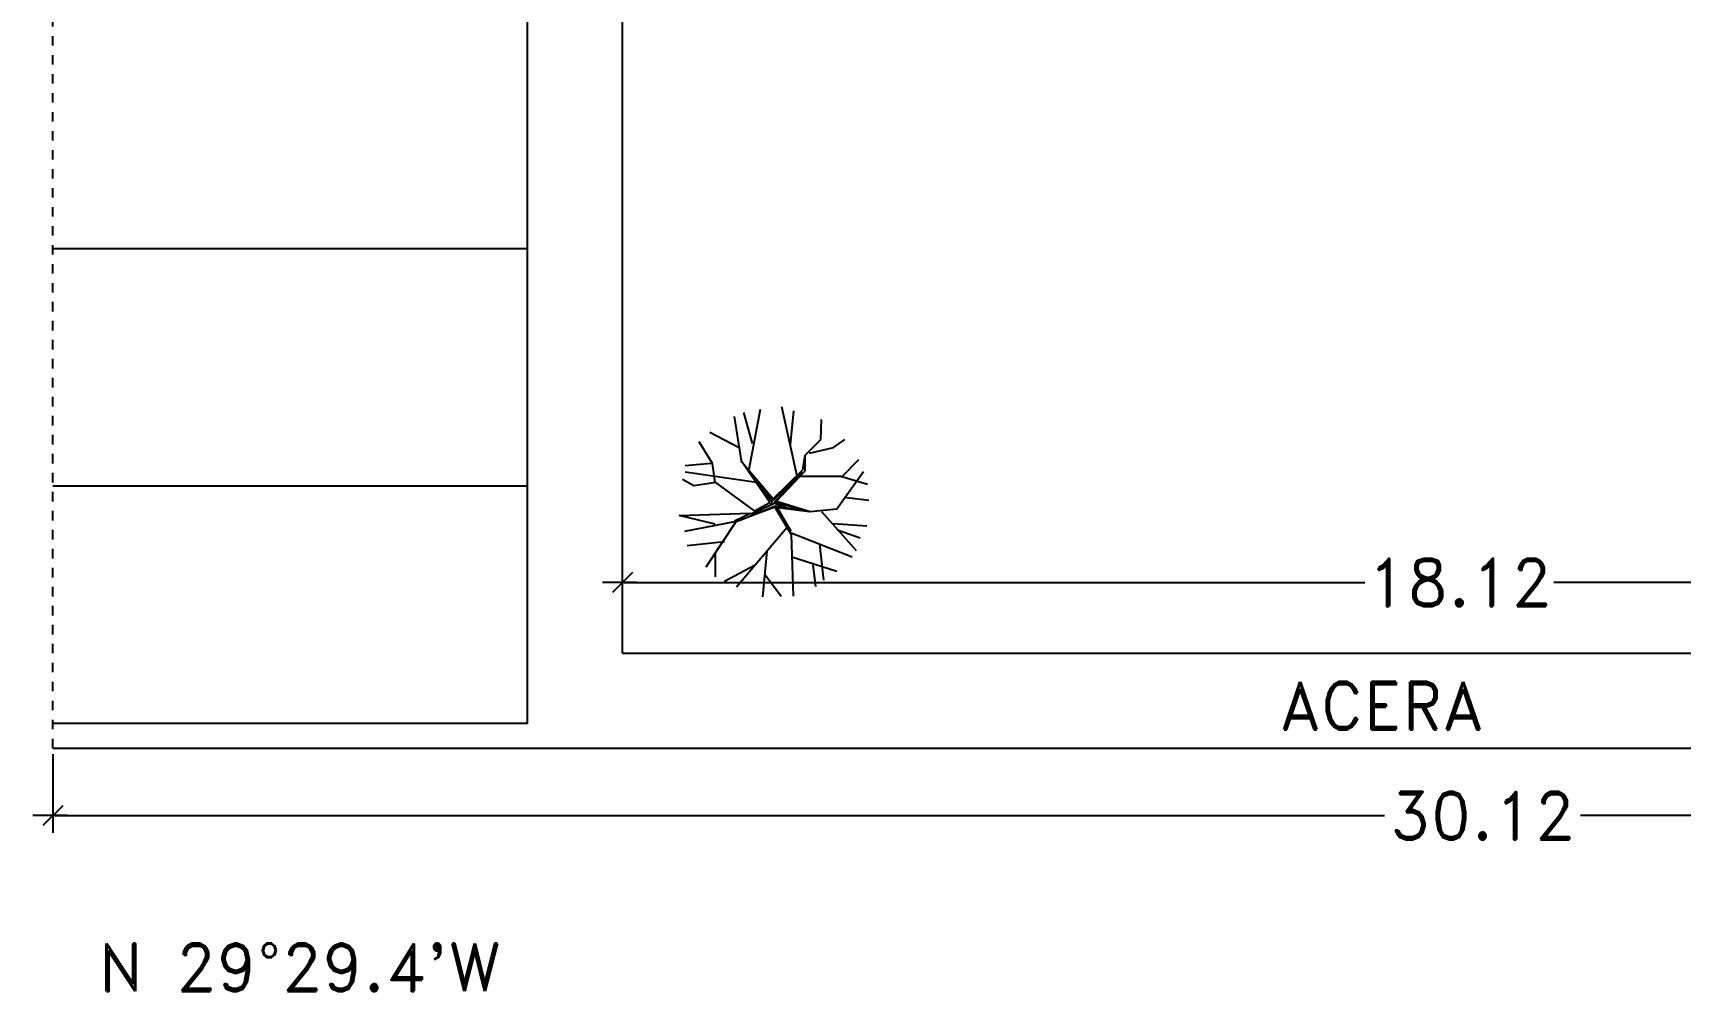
# Model space of a CAD drawing. Header units: millimetres. Extents: x 1590 to 1932, y -48 to 167.
# Drawn here: x 1678.57 to 1695.92, y 28.51 to 38.6 of the extents above; entities that cross this region are included whole.
import ezdxf
from ezdxf.enums import TextEntityAlignment as Align

# ---------------------------------------------------------------- set-up
doc = ezdxf.new("R2010")
doc.units = ezdxf.units.MM
doc.header["$LTSCALE"] = 0.1
doc.header["$MEASUREMENT"] = 0
doc.header["$PDMODE"] = 35
doc.header["$PDSIZE"] = 0.75
doc.linetypes.add('DASHED', pattern=[0.75, 0.5, -0.25])
doc.layers.get('0').update_dxf_attribs({"linetype": 'CONTINUOUS'})
doc.layers.get('DEFPOINTS').update_dxf_attribs({"linetype": 'CONTINUOUS'})
for name, color, linetype in [('CALLES', 3, 'CONTINUOUS'), ('CUADRO1', 3, 'CONTINUOUS'), ('L-SITE-TREE', 6, 'CONTINUOUS'), ('PARED', 4, 'CONTINUOUS'), ('PAREDES', 3, 'CONTINUOUS'), ('TEXT', 3, 'CONTINUOUS')]:
    doc.layers.add(name, color=color, linetype=linetype)
doc.styles.add('ROMAND', font='romand.shx')
doc.dimstyles.new('URBA', dxfattribs={"dimtxt": 20, "dimasz": 0.5, "dimexe": 1.25, "dimexo": 0.63, "dimgap": 0.63, "dimtad": 0, "dimtih": 1, "dimtoh": 1, "dimzin": 1, "dimdsep": 46, "dimtxsty": 'ROMAND', "dimcen": 2.5, "dimclrd": 1, "dimclre": 1, "dimclrt": 3, "dimadec": 0, "dimazin": 0, "dimtfac": 1, "dimtmove": 0, "dimatfit": 3, "dimfxl": 1, "dimtvp": 1, "dimtolj": 1, "dimtzin": 1, "dimarcsym": 0})

# ---------------------------------------------------------------- blocks, each defined once
blk = doc.blocks.new('UTP1$0$DIMBLOCK')
at = {"color": 1}
blk.add_line((-7.5, 0), (10.5, 0), dxfattribs=at)
at = {"color": 4}
blk.add_line((-5.25, -5.25), (5.25, 5.25), dxfattribs=at)
blk = doc.blocks.new('*D189')
at = {"layer": 'CALLES', "color": 1, "linetype": 'Continuous', "transparency": 16777216}
for p, q in [((1678.783, 31.003), (1678.783, 30.176)), ((1708.906, 31.003), (1708.906, 30.176)), ((1678.803, 30.356), (1692.812, 30.356)), ((1708.886, 30.356), (1694.876, 30.356))]:
    blk.add_line(p, q, dxfattribs=at)
at = {"layer": 'DEFPOINTS', "color": 0, "linetype": 'Continuous', "transparency": 16777216}
for p in [(1678.783, 31.065), (1708.906, 31.065), (1708.906, 30.356)]:
    blk.add_point(p, dxfattribs=at)
at = {"layer": 'CALLES', "color": 1, "linetype": 'Continuous', "transparency": 16777216, "xscale": 0.02, "yscale": 0.02, "zscale": 0.02, "rotation": 180}
blk.add_blockref('UTP1$0$DIMBLOCK', (1678.783, 30.356), dxfattribs=at)
at = {"layer": 'CALLES', "color": 1, "linetype": 'Continuous', "transparency": 16777216, "xscale": 0.02, "yscale": 0.02, "zscale": 0.02}
blk.add_blockref('UTP1$0$DIMBLOCK', (1708.906, 30.356), dxfattribs=at)
at = {"layer": 'CALLES', "color": 3, "linetype": 'Continuous', "transparency": 16777216, "insert": (1693.844, 30.356), "char_height": 0.5, "attachment_point": 5, "style": 'ROMAND'}
blk.add_mtext('\\A1;30.12', dxfattribs=at)
blk = doc.blocks.new('02PTRX03')
at = {"color": 0, "linetype": 'ByBlock'}
for p, q in [((-0.1647, 0.2091), (-0.2033, 0.4529)), ((-0.1087, 0.31), (-0.1542, 0.4739)), ((-0.1262, 0.1755), (-0.0667, 0.4907)), ((0.126, 0.1376), (0.0454, 0.5033)), ((0.0909, 0.3057), (0.1085, 0.4823)), ((0.2516, 0.3321), (0.2556, 0.436)), ((-0.1823, 0.2889), (-0.3329, 0.3688)), ((-0.3189, 0.2049), (-0.3889, 0.3184)), ((0.1683, 0.2487), (0.2516, 0.3321)), ((0.1925, 0.2595), (0.3186, 0.2889)), ((0.3186, 0.2889), (0.3782, 0.331)), ((-0.3259, 0.2049), (-0.4625, 0.1923)), ((-0.3049, 0.104), (-0.3189, 0.2049)), ((-0.0176, -0.0011), (-0.1647, 0.2133)), ((-0.1647, 0.2133), (0.0008, 0.0186)), ((0.1575, 0.1712), (0.1683, 0.2487)), ((0.1683, 0.1654), (0.1683, 0.2487)), ((0.3606, 0.1334), (0.4517, 0.2259)), ((-0.4169, 0.0872), (-0.4765, 0.1208)), ((-0.0877, 0.104), (-0.4625, 0.1586)), ((-0.3014, 0.104), (-0.4169, 0.0872)), ((-0.0981, -0.0448), (-0.3014, 0.104)), ((-0.1165, 0.1483), (-0.0065, 0.0057)), ((-0.0006, 0.0088), (-0.1165, 0.1483)), ((0.1508, 0.1572), (-0.0006, 0.0088)), ((0.0008, 0.0186), (0.1575, 0.1712)), ((0.0052, -0.0002), (0.1508, 0.1572)), ((0.0183, 0.0066), (0.1683, 0.1654)), ((0.1435, 0.1376), (0.3571, 0.1376)), ((0.3361, -0.0347), (0.4762, 0.1628)), ((0.3571, 0.1376), (0.4972, 0.0956)), ((-0.0065, 0.0057), (-0.0126, -0.0152)), ((0.0183, 0.0066), (0.196, -0.0473)), ((0.3747, 0.0283), (0.5043, 0.0115)), ((-0.494, -0.0683), (-0.1189, -0.0568)), ((-0.3049, -0.1146), (-0.494, -0.0683)), ((-0.2033, -0.0978), (-0.1189, -0.0568)), ((0.0084, -0.0256), (-0.1955, -0.102)), ((-0.1788, -0.0954), (0.0113, -0.018)), ((-0.1165, -0.0625), (0.0052, -0.0032)), ((-0.0126, -0.0152), (-0.1165, -0.0625)), ((-0.0981, -0.0448), (-0.0176, -0.0011)), ((0.1745, -0.0419), (0.0052, -0.0002)), ((0.0052, -0.0032), (0.0676, -0.021)), ((0.0084, -0.0256), (0.1925, -0.0473)), ((0.0084, -0.0256), (0.0944, -0.1692)), ((0.0113, -0.018), (0.1745, -0.0419)), ((0.0172, -0.021), (0.0943, -0.1516)), ((0.196, -0.0473), (0.3361, -0.0347)), ((0.2556, -0.0473), (0.4377, -0.2533)), ((-0.2033, -0.102), (-0.466, -0.1524)), ((-0.1955, -0.102), (-0.3539, -0.3415)), ((0.0729, -0.1342), (-0.1928, -0.4466)), ((0.0944, -0.1608), (0.4167, -0.2869)), ((0.0944, -0.1692), (0.105, -0.4929)), ((0.3186, -0.1104), (0.4937, -0.123)), ((0.3396, -0.144), (0.4587, -0.186)), ((-0.2558, -0.207), (-0.452, -0.2281)), ((-0.0331, -0.2575), (-0.0562, -0.4971)), ((0.2451, -0.2196), (0.2661, -0.4088)), ((-0.3049, -0.2702), (-0.3049, -0.392)), ((-0.0982, -0.3331), (-0.2558, -0.4172)), ((0.0979, -0.2869), (0.3361, -0.3626)), ((0.21, -0.3289), (0.224, -0.4424)), ((-0.0445, -0.3756), (0.0419, -0.4929))]:
    blk.add_line(p, q, dxfattribs=at)
blk = doc.blocks.new('*D334')
at = {"color": 1, "linetype": 'Continuous', "transparency": 16777216}
for p, q in [((1684.783, 32.128), (1684.783, 32.992)), ((1702.906, 32.128), (1702.906, 32.992)), ((1684.803, 32.812), (1692.603, 32.812)), ((1702.886, 32.812), (1694.595, 32.812))]:
    blk.add_line(p, q, dxfattribs=at)
at = {"layer": 'DEFPOINTS', "color": 0, "linetype": 'Continuous', "transparency": 16777216}
for p in [(1702.906, 32.812), (1684.783, 32.065), (1702.906, 32.065)]:
    blk.add_point(p, dxfattribs=at)
at = {"color": 1, "linetype": 'Continuous', "transparency": 16777216, "xscale": 0.02, "yscale": 0.02, "zscale": 0.02, "rotation": 180}
blk.add_blockref('UTP1$0$DIMBLOCK', (1684.783, 32.812), dxfattribs=at)
at = {"color": 1, "linetype": 'Continuous', "transparency": 16777216, "xscale": 0.02, "yscale": 0.02, "zscale": 0.02}
blk.add_blockref('UTP1$0$DIMBLOCK', (1702.906, 32.812), dxfattribs=at)
at = {"color": 3, "linetype": 'Continuous', "transparency": 16777216, "insert": (1693.599, 32.812), "char_height": 0.5, "attachment_point": 5, "style": 'ROMAND'}
blk.add_mtext('\\A1;18.12', dxfattribs=at)

msp = doc.modelspace()

# ---------------------------------------------------------------- linework, layer by layer
at = {"color": 2, "linetype": 'Continuous'}
for p, q in [((1683.7831, 36.3261), (1678.7831, 36.3261)), ((1683.7831, 33.8261), (1678.7831, 33.8261))]:
    msp.add_line(p, q, dxfattribs=at)
at = {"layer": 'PARED', "color": 4}
for p, q in [((1683.7831, 31.3261), (1683.7831, 56.3261)), ((1683.7831, 31.3261), (1678.7831, 31.3261)), ((1678.7831, 31.0654), (1693.8581, 31.0654)), ((1693.8581, 31.0654), (1708.9055, 31.0654))]:
    msp.add_line(p, q, dxfattribs=at)
at = {"layer": 'PARED', "color": 2}
for q in [(1684.7831, 55.5869), (1702.9055, 32.0654)]:
    msp.add_line((1684.7831, 32.0654), q, dxfattribs=at)
at = {"layer": 'PAREDES', "color": 2, "linetype": 'DASHED'}
msp.add_line((1678.7831, 31.0654), (1678.7831, 56.5869), dxfattribs=at)

# ---------------------------------------------------------------- block references
at = {"layer": 'L-SITE-TREE', "color": 1, "xscale": 2, "yscale": 2, "zscale": 2}
msp.add_blockref('02PTRX03', (1686.3701, 33.6548), dxfattribs=at)

# ---------------------------------------------------------------- texts
at = {"layer": 'CUADRO1', "color": 2, "style": 'ROMAND'}
msp.add_text("N 29%%D29.4'W", height=0.5, dxfattribs=at).set_placement((1681.3845, 28.5087), align=Align.CENTER)
at = {"layer": 'TEXT', "color": 2, "style": 'ROMAND'}
msp.add_text('ACERA', height=0.5, dxfattribs=at).set_placement((1691.7099, 31.2642))

# ---------------------------------------------------------------- dimensions: what is measured, and where the dimension line sits
at = {"color": 4, "linetype": 'Continuous'}
dim = msp.add_linear_dim(base=(1702.9055, 32.8123), p1=(1684.7831, 32.0654), p2=(1702.9055, 32.0654), dimstyle='URBA', override={"dimtxt": 0.5, "dimasz": 0.02, "dimexe": 0.18, "dimexo": 0.0625, "dimgap": 0.02, "dimzin": 0, "dimblk1": 'UTP1$0$DIMBLOCK', "dimblk2": 'UTP1$0$DIMBLOCK', "dimsah": 1, "dimcen": 0.09, "dimtdec": 4, "dimtofl": 0, "dimtvp": 0, "dimtzin": 0}, dxfattribs=at)
dim.commit()
dim.dimension.update_dxf_attribs({"geometry": '*D334', "text_midpoint": (1693.5992, 32.8123), "dimtype": 160})
at = {"layer": 'CALLES', "color": 2, "linetype": 'Continuous'}
dim = msp.add_linear_dim(base=(1708.9055, 30.356), p1=(1678.7831, 31.0654), p2=(1708.9055, 31.0654), dimstyle='URBA', override={"dimtxt": 0.5, "dimasz": 0.02, "dimexe": 0.18, "dimexo": 0.0625, "dimgap": 0.02, "dimzin": 0, "dimblk1": 'UTP1$0$DIMBLOCK', "dimblk2": 'UTP1$0$DIMBLOCK', "dimsah": 1, "dimcen": 0.09, "dimtdec": 4, "dimtofl": 0, "dimtmove": 1, "dimtvp": 0, "dimtzin": 0}, dxfattribs=at)
dim.commit()
dim.dimension.update_dxf_attribs({"geometry": '*D189', "text_midpoint": (1693.8443, 30.356)})

doc.saveas('drawing.dxf')
